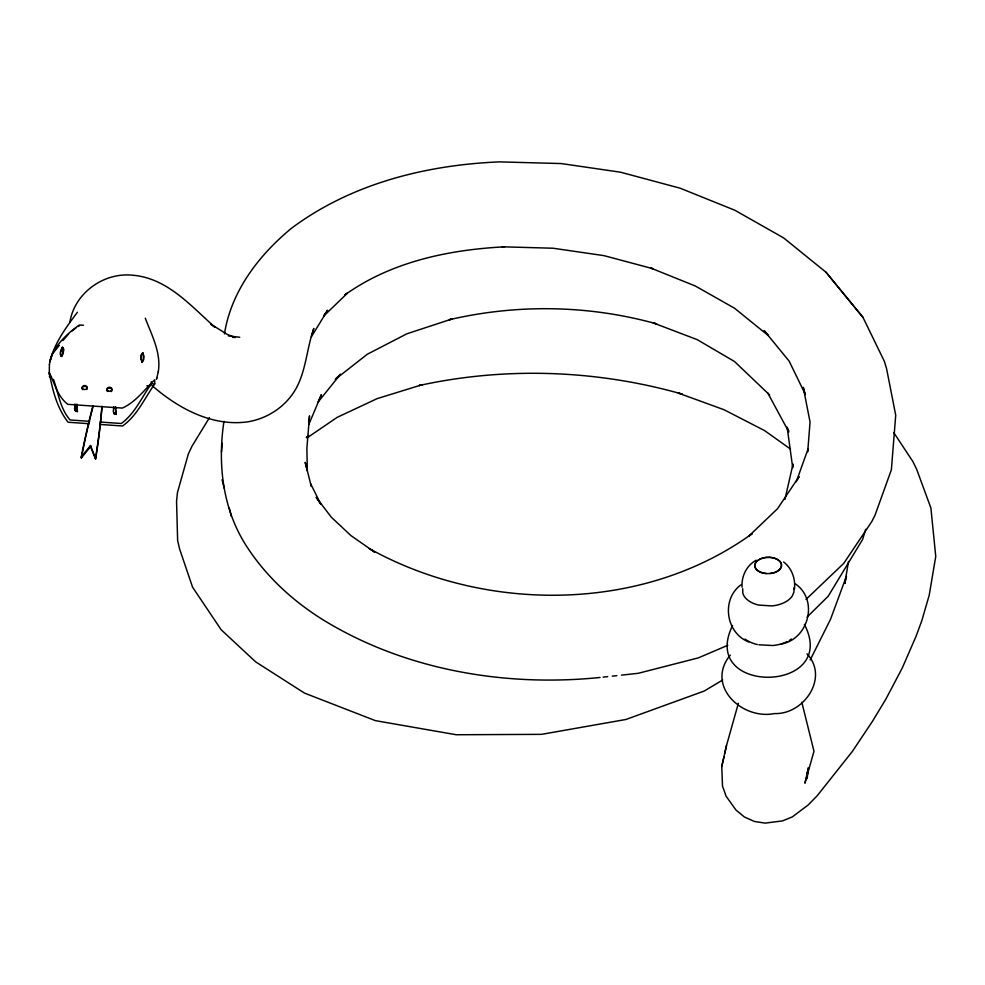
<?xml version="1.0" encoding="UTF-8"?>
<svg xmlns="http://www.w3.org/2000/svg" width="985" height="985" viewBox="0 0 985 985"><rect width="100%" height="100%" fill="white"/><g stroke="black" fill="none" stroke-linecap="round" stroke-linejoin="round"><path stroke-width="1.48" d="M89.303 423.71L68.113 422.245C57.019 408.196 52.353 389.715 49.287 372.527C54.729 383.559 57.524 396.536 67.854 404.342L122.349 408.085C135.782 402.003 144.413 389.777 154.694 379.767L154.756 383.916C144.573 398.346 137.297 415.362 122.608 426L99.904 424.437M49.422 364.585C51.516 347.976 66.291 334.247 79.219 325.05M49.25 374.743L49.422 364.339M794.439 589.227C795.708 579.069 791.928 568.234 783.617 561.979M807.786 450.896L810.052 421.999L803.243 387.29L805.422 394.603L789.17 361.163L764.138 330.566L768.201 335.491L734.514 308.219L695.312 285.995L650.986 268.142L653.326 268.819L604.088 255.657L553.102 248.232L502.153 246.804L504.615 246.829C448.631 249.722 391.144 261.776 344.848 294.946L347.41 293.173L323.856 315.926M600.05 677.471C505.625 687.111 406.005 670.317 324.274 620.575C292.545 601.047 264.768 575.375 244.945 543.683C222.376 507.152 217.623 463.159 223.964 421.321M221.49 451.98L222.216 443.213M807.749 451.795L807.971 449.197L796.249 481.788M844.834 583.305L848.528 561.388M158.29 371.677C161.331 352.999 151.715 335.072 145.275 318.192M158.314 371.591L156.455 379.336M844.896 583.342L846.46 576.213L830.49 619.38L810.212 659.913M893.875 432.772L912.947 461.657L916.653 469.279L930.899 507.989L935.75 556.476L929.212 595.223L921.849 620.599L915.976 636.507L902.248 668.027L885.897 699.091L872.39 721.439L852.284 751.53L817.23 795.708L808.205 804.967L792.371 816.861L782.607 820.887L765.21 823.115L754.387 821.465L744.414 817.008L735.955 810.039L726.093 796.188L722.51 786.092L721.759 766.539L726.524 745.411L738.381 703.302M808.451 767.709L807.146 778.606L806.727 772.474M721.759 766.539L723.938 756.936M724.677 753.537L726.524 745.411M784.922 499.457L792.999 464.021L793.11 466.742M808.476 767.586L804.942 783.21L813.979 751.259L801.815 702.256M865.704 529.265L862.589 539.497L828.188 596.245L807.047 617.102M156.64 378.609L156.837 377.809M89.081 422.319L87.702 428.044A1576.259 1065.204 -1.2 0 0 81.349 457.976L90.534 446.661L90.521 445.515L81.324 456.831L81.349 457.976M89.413 420.878L89.487 420.57A1576.259 1065.204 -1.2 0 1 90.977 414.611M69.91 321.947C74.675 292.939 103.794 272.155 132.729 275.209C167.29 278.164 190.745 305.793 214.915 327.242L210.827 324.176L227.338 334.444L235.169 337.547L232.497 336.907M60.774 351.891C65.293 341.364 59.494 351.042 60.307 354.194A5.688 3.238 -65.9 0 0 61.439 356.324L63.065 353.984L63.742 349.773A6.095 3.472 -65.9 0 0 62.757 347.545M224.469 333.866C231.179 291.154 258.87 255.189 291.474 228.261C351.337 183.629 425.84 164.938 499.53 161.885L561.204 163.559L620.476 172.19L680.069 188.172L734.736 210.199L783.567 237.865L825.996 272.229L863.02 317.453L884.419 361.47L886.611 368.796L895.722 415.214L891.376 469.759L875.099 515.02L871.762 521.631L843.763 563.358L806.038 599.372M797.739 479.239L799.081 476.592L777.534 508.703L748.76 536.172M732.569 625.537C698.106 695.903 840.254 693.44 804.376 624.355M209.46 417.652L192.013 446.18L188.369 453.9L177.472 492.475L176.561 501.254L177.62 540.445L179.627 549.027L192.555 587.159L221.169 629.76L255.62 661.834L304.537 693.12L375.396 720.638L456.252 734.748L541.528 734.354L625.918 719.481L704.201 691.051L722.682 680.007M61.439 356.324L63.422 349.577A6.095 3.472 -65.9 0 0 62.437 347.348M151.259 381.761L151.419 383.694C141.766 397.226 135.056 413.343 121.352 423.501L100.248 422.06M323.585 315.84L327.599 310.25L311.408 336.784L313.821 328.424C305.793 350.808 306.138 376.775 290.981 396.216C280.405 409.994 264.46 419.179 247.346 421.9C211.726 426.665 177.94 408.196 151.887 385.443M63.04 340.502L68.654 333.915M77.409 312.27C66.118 327.291 54.298 343.322 49.853 361.815L52.205 354.157L59.408 345.292M730.304 655.099C705.223 685.326 741.594 720.133 774.469 713.571C804.031 714.667 829.296 677.348 806.986 653.831M306.397 437.574L308.514 435.432L306.47 437.402M740.782 584.942C720.983 599.594 725.896 633.343 748.871 641.974M71.646 331.219L75.907 327.968M748.809 536.32L752.245 533.599C642.885 612.855 485.753 613.31 369.375 548.62L374.608 552.117L350.956 535.606L331.342 517.223L316.173 497.339L320.802 504.209L310.57 483.61M307.148 437.82L337.079 417.406L377.132 398.629L422.171 384.716L419.093 385.541C505.761 366.519 596.91 369.843 682.211 394.098L678.357 393.089L724 409.711L764.606 430.605L790.512 449.074M78.172 326.503L80.438 325.05L83.466 325.259M756.172 560.231C746.63 565.341 741.139 576.594 742.111 587.257M142.751 353.049L143.97 356.435L143.613 359.685A6.71 4.74 70.3 0 1 142.025 361.864L140.818 358.466L141.175 355.228A6.747 4.765 70.3 0 1 142.751 353.049L143.096 353.91M727.78 645.298L698.303 657.894L638.231 673.309L621.437 675.144M781.314 644.042C808.574 639.154 818.806 600.247 795.609 584.043M232.719 337.473L235.144 336.919M603.103 677.138L607.683 676.633M612.276 676.141L616.856 675.636M239.737 337.239L228.458 335.91M49.348 376.676L51.491 376.812M151.419 383.694L154.756 383.916M146.851 385.788L149.917 385.997M74.761 405.34A18.493 1.785 -86.1 0 0 74.786 406.78C73.235 411.558 78.935 413.872 76.978 408.098A20.463 1.982 -86.1 0 1 76.879 404.084M113.546 408.012A18.493 1.785 -86.1 0 0 113.57 409.452C112.019 414.229 117.72 416.544 115.762 410.757A20.463 1.982 -86.1 0 1 115.664 406.756M89.697 421.334L70.095 419.979C60.122 408.59 58.374 393.138 53.461 379.36M758.881 644.781L772.708 645.532A30.35 18.506 -0.3 0 0 786.941 641.691M116.316 414.451L115.479 409.588A18.493 1.785 -86.1 0 1 115.442 408.135M77.532 411.792L76.695 406.916A18.493 1.785 -86.1 0 1 76.658 405.475M769.728 395.071L734.416 361.446L697.195 339.64L653.141 322.871L656.736 323.917C589.264 305.042 517.507 303.823 449.308 319.731L452.472 318.82L406.916 333.78L367.282 354.255L335.245 379.373L340.502 374.189L318.02 402.163L321.393 394.677L308.798 424.523L309.512 415.867L306.877 448.507L307.345 470.892L305.165 462.31L311.272 486.368M863.02 317.453L825.996 272.229M767.66 392.793L788.85 431.984M788.714 430.938L787.126 427.194L792.716 467.69M90.521 445.515L95.607 458.961L90.534 446.661M142.025 361.864L141.089 358.318L141.458 355.068A6.747 4.765 70.3 0 1 143.034 352.889M114.408 414.328L114.026 412.604M222.068 479.683L224.248 488.264M229.259 508.038L231.389 516.423M143.379 354.797L143.33 359.845A6.71 4.74 70.3 0 1 141.742 362.012M75.353 410.683L75.082 407.962A20.463 1.982 -86.1 0 1 74.971 403.948M793.91 587.897L793.959 591.997L792.272 595.999A26.238 15.994 -0.3 0 1 771.92 605.923L758.659 605.073A25.401 15.489 -0.3 0 1 742.776 592.847L742.715 588.747M791.435 638.994A30.35 18.506 -0.3 0 1 789.293 640.422M766.564 573.504A13.101 7.979 -0.3 0 1 755.015 566.707L754.99 564.602A13.495 8.225 -0.3 0 1 766.342 557.436L769.827 557.338A13.211 8.052 -0.3 0 1 781.474 564.183L781.499 566.326A13.618 8.299 -0.3 0 1 770.048 573.541L766.552 573.602A13.211 8.052 -0.3 0 1 754.904 566.757L754.879 564.627A13.618 8.299 -0.3 0 1 766.318 557.399L769.814 557.375A13.101 7.979 -0.3 0 1 781.351 564.159L781.388 566.277A13.495 8.225 -0.3 0 1 770.036 573.442M757.366 644.559A29.341 17.89 -0.3 0 1 745.029 639.031M113.767 408.085A20.463 1.982 -86.1 0 1 113.755 406.62M91.359 413.121A1576.259 1065.204 -1.2 0 1 92.972 406.904M102.071 406.263A1484.296 1003.05 -1.2 0 1 100.642 421.334L99.805 428.869A1484.296 1003.05 -1.2 0 1 95.607 458.961M92.947 405.758A1576.234 1065.191 -1.2 0 0 89.475 419.425L87.69 426.899A1576.259 1065.204 -1.2 0 0 81.324 456.831M101.923 406.633A1484.296 1003.05 -1.2 0 1 100.63 420.189L99.781 427.724A1484.296 1003.05 -1.2 0 1 95.594 457.816M61.759 356.521A5.688 3.238 -65.9 0 1 60.774 355.08M87.185 388.521A2.536 2.007 -3.2 0 1 86.692 389.506M82.678 389.654A2.536 2.007 -3.2 0 1 83.639 386.539A2.536 2.007 -3.2 0 1 87.172 388.004M107.55 391.501A2.536 2.007 -3.2 0 1 107.771 388.669A2.536 2.007 -3.2 0 1 111.354 388.767A2.536 2.007 -3.2 0 1 111.108 391.611M108.005 390.946A2.536 2.007 -3.2 0 0 111.933 389.321A2.536 2.007 -3.2 0 0 108.276 387.474A2.536 2.007 -3.2 0 0 108.005 390.946M83.405 389.321A2.536 2.007 -3.2 0 0 87.16 387.45A2.536 2.007 -3.2 0 0 83.319 385.861A2.536 2.007 -3.2 0 0 83.405 389.321"/></g></svg>
